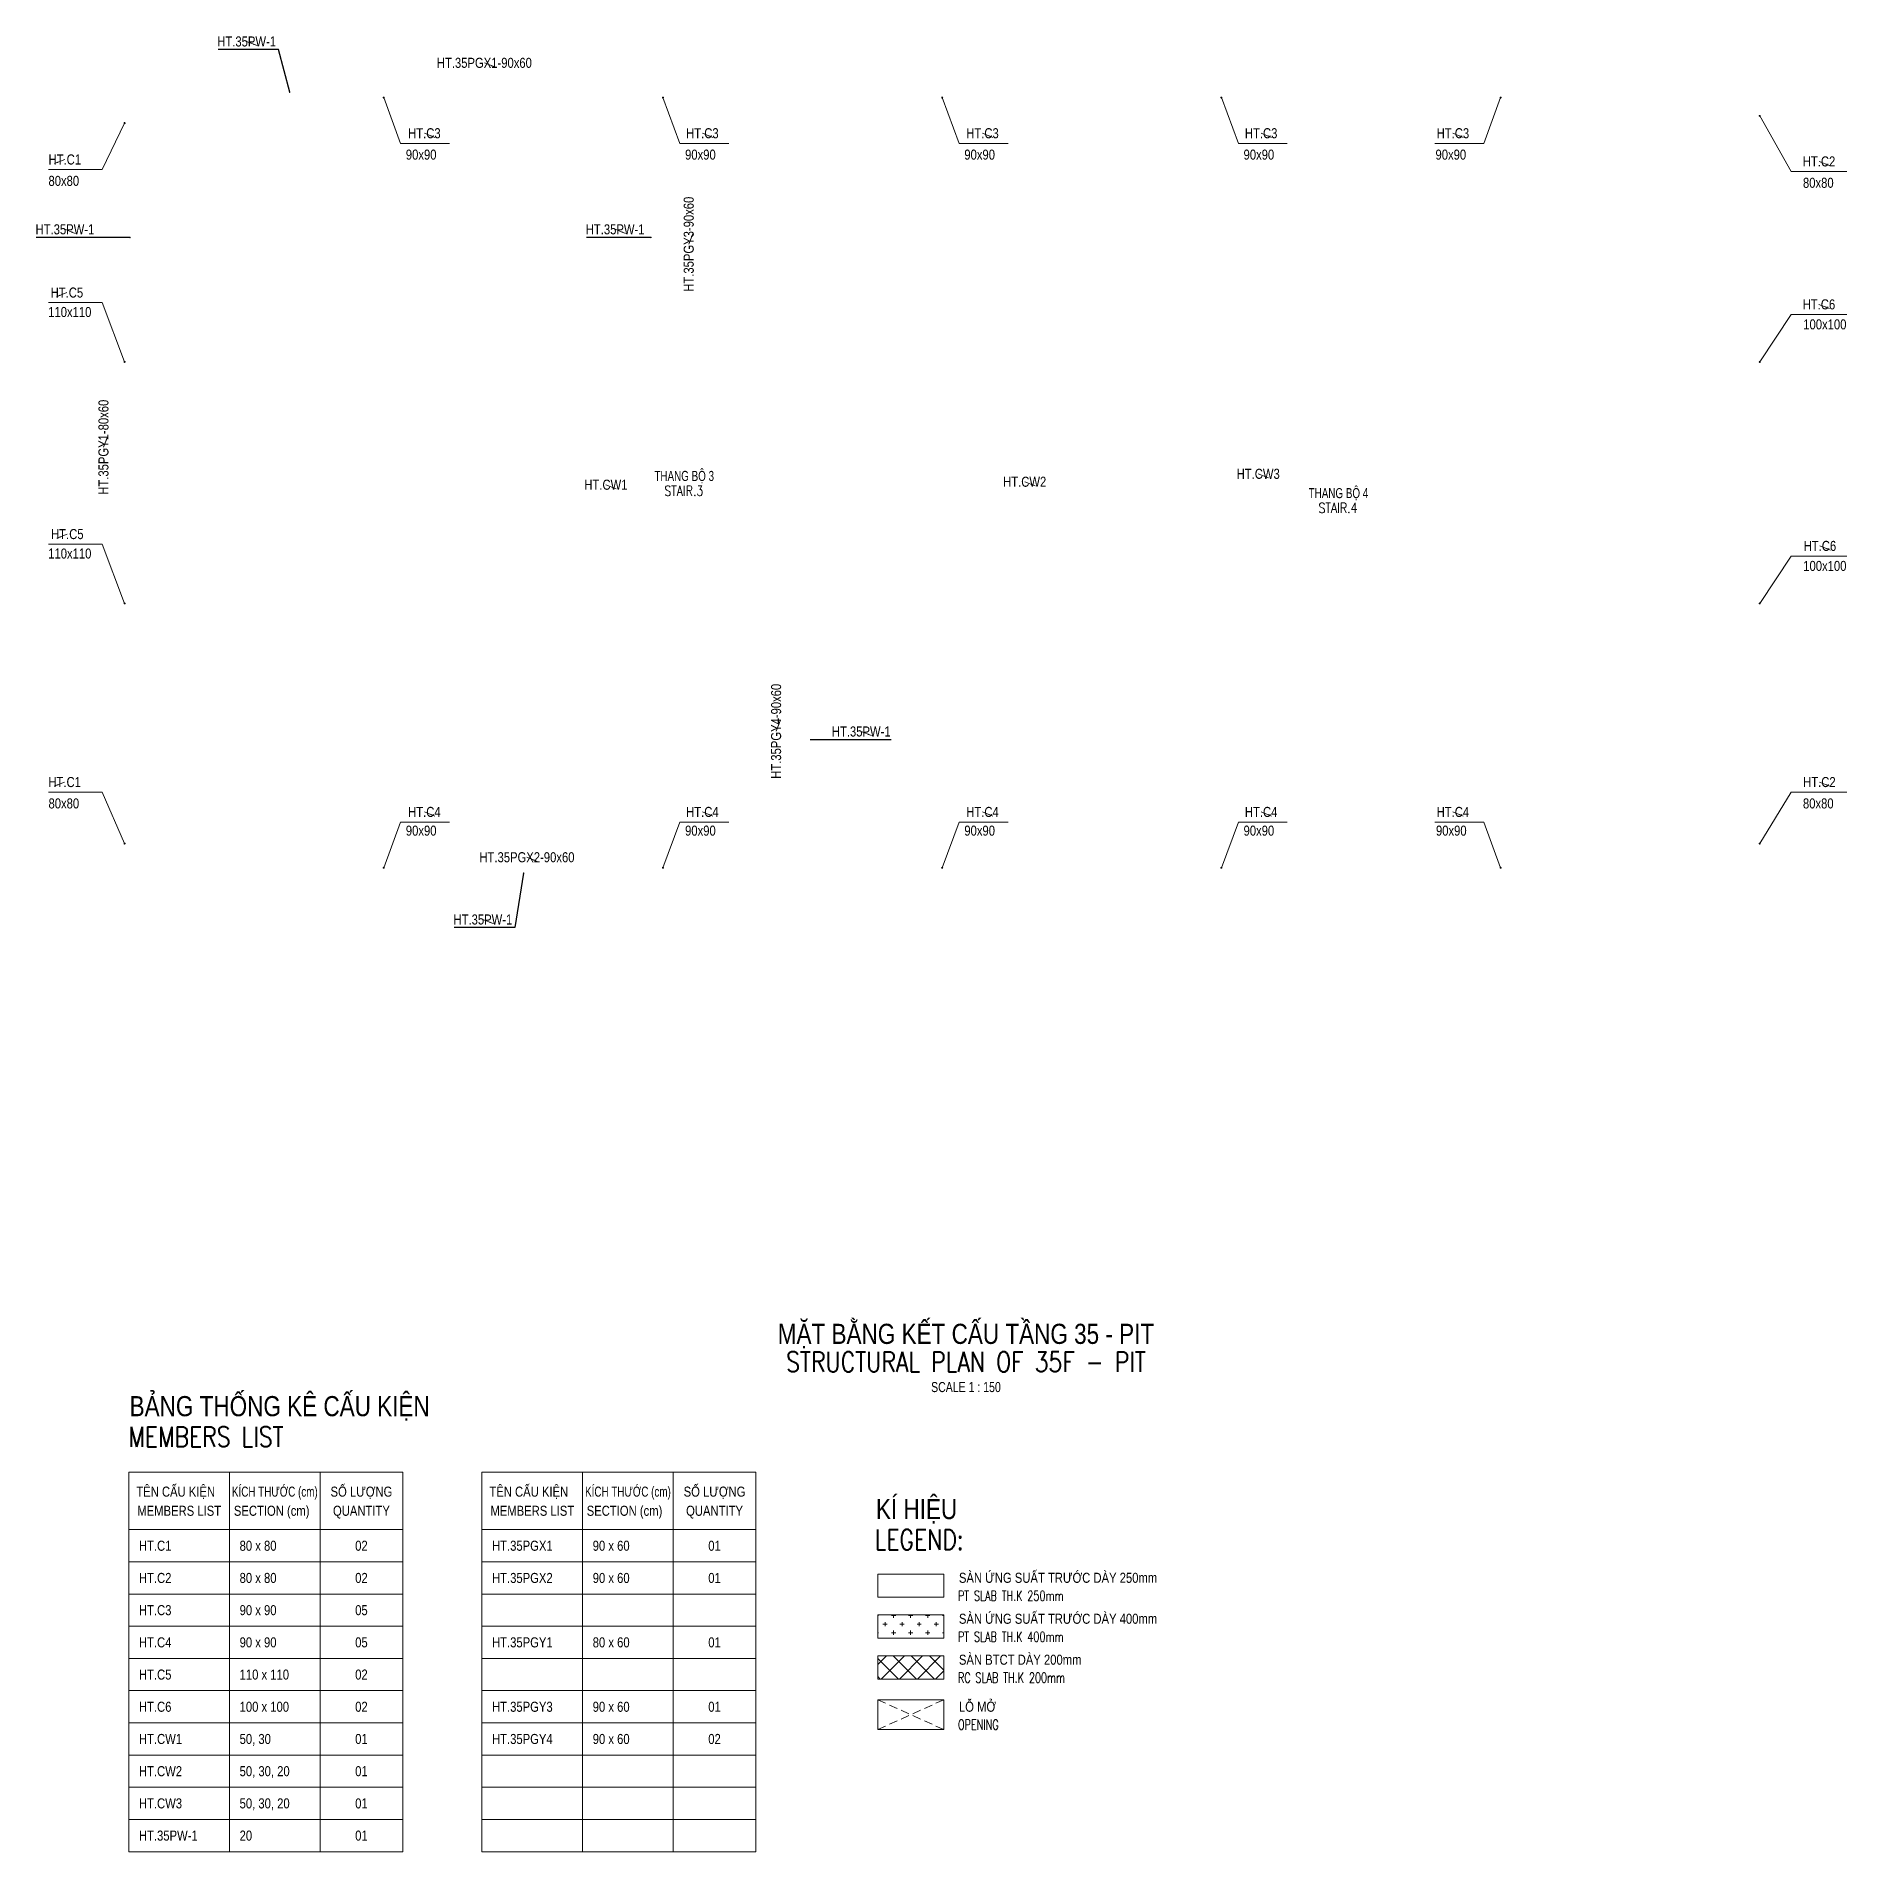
# Model space of a CAD drawing. Header units: millimetres. Extents: x 127412 to 194838, y -27310 to 40333.
import ezdxf
from ezdxf.enums import TextEntityAlignment as Align

# ---------------------------------------------------------------- set-up
doc = ezdxf.new("R2010")
doc.units = ezdxf.units.MM
doc.linetypes.add('DASHED2', pattern=[9.525, 6.35, -3.175])
doc.layers.get('Defpoints').update_dxf_attribs({"color": 151, "lineweight": 9})
for name, color, linetype, lineweight in [('$0$NDC_S_ANNO', 7, 'Continuous', 20), ('$0$NDC_S_DIM', 1, 'Continuous', 15), ('NDC_S_ANNO', 7, 'Continuous', 20), ('NDC_S_BEAM NAME', 7, 'Continuous', 9), ('NDC_S_COLUMN NAME', 7, 'Continuous', 9), ('NDC_S_DIM', 1, 'Continuous', 15), ('NDC_S_ENG TEXT', 2, 'Continuous', 20), ('NDC_S_ENG TITLE', 3, 'Continuous', 20), ('NDC_S_HATCH MATERIAL', 8, 'Continuous', 13), ('NDC_S_LEADER', 1, 'Continuous', 15), ('NDC_S_OPENING', 9, 'DASHED2', 13), ('NDC_S_SLAB', 2, 'Continuous', 20), ('NDC_S_TEXT SYMBOL', 7, 'Continuous', 20), ('NDC_S_VN TEXT', 7, 'Continuous', 20), ('NDC_S_VN TITLE', 6, 'Continuous', 35), ('NDC_Table', 3, 'Continuous', 20)]:
    doc.layers.add(name, color=color, linetype=linetype, lineweight=lineweight)
doc.styles.add('$0$ARIAL', font='arial.ttf', dxfattribs={"width": 0.8})
doc.styles.add('$0$NDC_DIM', font='', dxfattribs={"width": 0.75})
doc.styles.add('$0$NDC_EN TXT', font='romans.shx', dxfattribs={"width": 0.8})
doc.styles.add('NDC_ANNO', font='', dxfattribs={"width": 0.8})
doc.styles.add('NDC_BAR 2', font='romans.shx', dxfattribs={"width": 0.8})
doc.styles.add('NDC_DIM', font='', dxfattribs={"width": 0.75})
doc.styles.add('NDC_EN TXT', font='romans.shx', dxfattribs={"width": 0.8})
doc.styles.add('NDC_VIE TXT', font='arial.ttf', dxfattribs={"width": 0.8})
doc.styles.get('$0$NDC_DIM').set_extended_font_data('Dotum')
doc.styles.get('NDC_ANNO').set_extended_font_data('Dotum')
doc.styles.get('NDC_DIM').set_extended_font_data('Dotum')
doc.dimstyles.new('$0$NDC_dim_iso', dxfattribs={"dimtxt": 2.5, "dimasz": 1, "dimexe": 1.5, "dimexo": 2.5, "dimgap": 1, "dimtad": 1, "dimdec": 0, "dimzin": 0, "dimdsep": 46, "dimtxsty": '$0$NDC_DIM', "dimblk": '$0$DIMMARK', "dimcen": 0.09, "dimdle": 1.2, "dimclrd": 1, "dimclre": 1, "dimclrt": 3, "dimadec": 0, "dimazin": 0, "dimtfac": 1, "dimtdec": 0, "dimtix": 1, "dimtofl": 0, "dimtmove": 0, "dimatfit": 3, "dimfxl": 8, "dimfxlon": 1, "dimtolj": 1, "dimtzin": 0, "dimarcsym": 0})
doc.dimstyles.new('NDC_dim_150', dxfattribs={"dimscale": 150, "dimtxt": 2.5, "dimasz": 1.5, "dimexe": 1.5, "dimexo": 2.5, "dimgap": 1, "dimtad": 1, "dimdec": 0, "dimzin": 0, "dimdsep": 46, "dimtxsty": 'NDC_DIM', "dimblk": 'DIMMARK', "dimcen": 0.09, "dimdle": 1.2, "dimclrd": 1, "dimclre": 1, "dimclrt": 3, "dimadec": 0, "dimazin": 0, "dimtfac": 1, "dimtdec": 0, "dimtix": 1, "dimtofl": 0, "dimtmove": 0, "dimatfit": 3, "dimfxl": 8, "dimfxlon": 1, "dimtolj": 1, "dimtzin": 0, "dimarcsym": 0})
doc.dimstyles.new('NDC_dim_200', dxfattribs={"dimscale": 200, "dimtxt": 2.5, "dimasz": 1.5, "dimexe": 1.5, "dimexo": 2.5, "dimgap": 1, "dimtad": 1, "dimdec": 0, "dimzin": 0, "dimdsep": 46, "dimtxsty": 'NDC_DIM', "dimblk": 'DIMMARK', "dimcen": 0.09, "dimdle": 1.2, "dimclrd": 1, "dimclre": 1, "dimclrt": 3, "dimadec": 0, "dimazin": 0, "dimtfac": 1, "dimtdec": 0, "dimtix": 1, "dimtofl": 0, "dimtmove": 0, "dimatfit": 3, "dimfxl": 6, "dimfxlon": 1, "dimtolj": 1, "dimtzin": 0, "dimarcsym": 0})

# ---------------------------------------------------------------- blocks, each defined once
blk = doc.blocks.new('Drawing name_symbol')
at = {"layer": 'NDC_S_ENG TITLE', "style": 'NDC_EN TXT', "width": 0.8}
blk.add_attdef('SECTDET1', text='', height=5, dxfattribs=at).set_placement((0, 1.01), align=Align.CENTER)
at = {"layer": 'NDC_S_TEXT SYMBOL', "lineweight": 25, "style": 'NDC_ANNO', "width": 0.8}
blk.add_attdef('SSCALE', text='', height=2.5, dxfattribs=at).set_placement((0, -4), align=Align.CENTER)
at = {"layer": 'NDC_S_VN TITLE', "style": 'NDC_VIE TXT', "width": 0.8}
blk.add_attdef('SECTDET2', text='', height=5, dxfattribs=at).set_placement((0, 7.97), align=Align.CENTER)
blk = doc.blocks.new('$0$DIMMARK')
at = {"layer": '$0$NDC_S_DIM', "color": 1}
blk.add_line((-1.5, 0), (1, 0), dxfattribs=at)
at = {"layer": '$0$NDC_S_DIM', "color": 2, "const_width": 0.1}
blk.add_lwpolyline([(-0.42, -0.42), (0.42, 0.42)], dxfattribs=at)
blk = doc.blocks.new('DIMMARK')
at = {"layer": 'NDC_S_DIM', "color": 1}
blk.add_line((-1.5, 0), (1, 0), dxfattribs=at)
at = {"layer": 'NDC_S_DIM', "color": 2, "const_width": 0.1}
blk.add_lwpolyline([(-0.42, -0.42), (0.42, 0.42)], dxfattribs=at)
blk = doc.blocks.new('*U8')
at = {"layer": '$0$NDC_S_ANNO', "ltscale": 0.8, "style": '$0$ARIAL', "width": 0.8, "flags": 1}
blk.add_attdef('CHU_THICH', text='', height=2.5, dxfattribs=at).set_placement((0, 0), align=Align.MIDDLE_CENTER)
at = {"layer": '$0$NDC_S_ANNO', "ltscale": 0.8, "style": '$0$ARIAL', "width": 0.8}
blk.add_attdef('TEN', text='', height=2.5, dxfattribs=at).set_placement((-2.58, 1.03), align=Align.MIDDLE_CENTER)
at = {"layer": 'Defpoints'}
blk.add_leader([(0, 0), (-2.58, 1.03)], dimstyle='$0$NDC_dim_iso', override={"dimgap": 0.625, "dimtad": 0}, dxfattribs=at)
blk = doc.blocks.new('Name col F6-F8')
at = {"layer": 'NDC_S_COLUMN NAME', "xscale": 150, "yscale": 150, "zscale": 150}
for p, values in [((11702, 27667), {'TEN': 'HT.C3'}), ((22056, 27667), {'TEN': 'HT.C3'}), ((32489, 27667), {'TEN': 'HT.C3'}), ((42867, 27667), {'TEN': 'HT.C3'}), ((50009, 27667), {'TEN': 'HT.C3'}), ((63645, 26617), {'TEN': 'HT.C2'}), ((63642, 21290), {'TEN': 'HT.C6'}), ((63679, 12290), {'TEN': 'HT.C6'}), ((63658, 3492), {'TEN': 'HT.C2'}), ((11702, 2378), {'TEN': 'HT.C4'}), ((22056, 2378), {'TEN': 'HT.C4'}), ((32489, 2378), {'TEN': 'HT.C4'}), ((42867, 2378), {'TEN': 'HT.C4'}), ((50009, 2378), {'TEN': 'HT.C4'})]:
    blk.add_blockref('*U8', p, dxfattribs=at).add_auto_attribs(values)
at = {"layer": 'NDC_S_COLUMN NAME'}
ref = blk.add_blockref('*U8', (-2464, 26689), dxfattribs=dict(at, xscale=-150, yscale=150, zscale=150))
ref.add_attrib('TEN', 'HT.C1', dxfattribs={"layer": '$0$NDC_S_ANNO', "ltscale": 0.8, "height": 375, "style": '$0$ARIAL', "width": 0.8}).set_placement((-2077, 26843), align=Align.MIDDLE_CENTER)
ref = blk.add_blockref('*U8', (-2386, 21731), dxfattribs=dict(at, xscale=-150, yscale=150, zscale=150))
ref.add_attrib('TEN', 'HT.C5', dxfattribs={"layer": '$0$NDC_S_ANNO', "ltscale": 0.8, "height": 375, "style": '$0$ARIAL', "width": 0.8}).set_placement((-1999, 21885), align=Align.MIDDLE_CENTER)
ref = blk.add_blockref('*U8', (-2370, 12731), dxfattribs=dict(at, xscale=-150, yscale=150, zscale=150))
ref.add_attrib('TEN', 'HT.C5', dxfattribs={"layer": '$0$NDC_S_ANNO', "ltscale": 0.8, "height": 375, "style": '$0$ARIAL', "width": 0.8}).set_placement((-1983, 12885), align=Align.MIDDLE_CENTER)
ref = blk.add_blockref('*U8', (-2469, 3492), dxfattribs=dict(at, xscale=-150, yscale=150, zscale=150))
ref.add_attrib('TEN', 'HT.C1', dxfattribs={"layer": '$0$NDC_S_ANNO', "ltscale": 0.8, "height": 375, "style": '$0$ARIAL', "width": 0.8}).set_placement((-2082, 3646), align=Align.MIDDLE_CENTER)
at = {"layer": 'NDC_S_COLUMN NAME', "style": 'NDC_VIE TXT', "width": 0.8}
for s, p in [('90x90', (10625, 26837)), ('90x90', (21025, 26837)), ('90x90', (31425, 26837)), ('90x90', (41825, 26837)), ('90x90', (48974, 26837)), ('80x80', (-2685, 25859)), ('80x80', (62660, 25787)), ('110x110', (-2695, 20973)), ('100x100', (62671, 20512)), ('110x110', (-2695, 11973)), ('100x100', (62671, 11512)), ('80x80', (-2684, 2662)), ('80x80', (62659, 2662)), ('90x90', (10625, 1648)), ('90x90', (21025, 1648)), ('90x90', (31425, 1648)), ('90x90', (41825, 1648)), ('90x90', (48991, 1648))]:
    blk.add_text(s, height=375, dxfattribs=at).set_placement(p)
at = {"layer": 'NDC_S_LEADER', "ltscale": 100}
for points in [[(9800, 29150), (10431, 27444), (12254, 27444)], [(20200, 29150), (20831, 27444), (22654, 27444)], [(30600, 29150), (31231, 27444), (33054, 27444)], [(41000, 29150), (41631, 27444), (43454, 27444)], [(51400, 29150), (50769, 27444), (48946, 27444)], [(61050, 28469), (62215, 26394), (64288, 26394)], [(150, 28200), (-681, 26466), (-2679, 26466)], [(150, 19300), (-681, 21508), (-2679, 21508)], [(61050, 19300), (62215, 21067), (64288, 21067)], [(150, 10300), (-681, 12508), (-2679, 12508)], [(61050, 10300), (62215, 12067), (64288, 12067)], [(150, 1353), (-681, 3269), (-2679, 3269)], [(61050, 1353), (62215, 3269), (64288, 3269)], [(9800, 450), (10431, 2156), (12254, 2156)], [(20200, 450), (20831, 2156), (22654, 2156)], [(30600, 450), (31231, 2156), (33054, 2156)], [(41000, 450), (41631, 2156), (43454, 2156)], [(51400, 450), (50769, 2156), (48946, 2156)]]:
    blk.add_leader(points, dimstyle='NDC_dim_200', override={"dimgap": 1, "dimtad": 0, "dimldrblk": 'DotSmall'}, dxfattribs=at)

msp = doc.modelspace()

# ---------------------------------------------------------------- hatches: boundary and pattern name
at = {"layer": 'NDC_S_HATCH MATERIAL', "ltscale": 100}
h = msp.add_hatch(dxfattribs=at)
h.set_pattern_fill('CROSS', color=256, scale=50)
h.set_pattern_definition([(0, (-45209.24, -10259.27), (317.5, 317.5), [158.75, -476.25]), (90, (-45129.87, -10338.65), (-317.5, 317.5), [158.75, -476.25])])
h.paths.add_polyline_path([(158749, -18490), (158749, -19354), (161207, -19354), (161207, -18490)])
h = msp.add_hatch(dxfattribs=at)
h.set_pattern_fill('ANSI37', color=256, scale=150)
h.set_pattern_definition([(45, (-37131.4, -16184.8), (-336.7596, 336.7596), []), (135, (-37131.4, -16184.8), (-336.7596, -336.7596), [])])
h.paths.add_polyline_path([(158749, -20016), (158749, -20880), (161207, -20880), (161207, -20016)])

# ---------------------------------------------------------------- linework, layer by layer
at = {"layer": 'NDC_S_OPENING', "ltscale": 50}
for p, q in [((158749, -21650), (161207, -22758)), ((158749, -22758), (161207, -21650))]:
    msp.add_line(p, q, dxfattribs=at)
at = {"layer": 'NDC_S_SLAB'}
for points in [[(158749, -16964), (161207, -16964), (161207, -17828), (158749, -17828)], [(158749, -18490), (161207, -18490), (161207, -19354), (158749, -19354)], [(158749, -20016), (161207, -20016), (161207, -20880), (158749, -20880)], [(158749, -21650), (161207, -21650), (161207, -22758), (158749, -22758)]]:
    msp.add_lwpolyline(points, close=True, dxfattribs=at)
at = {"layer": 'NDC_Table'}
for p, q in [((130859, -13166), (130859, -27310)), ((130859, -13166), (141059, -13166)), ((134609, -13166), (134609, -27310)), ((137984, -13166), (137984, -27310)), ((141059, -13166), (141059, -27310)), ((144010, -13166), (144010, -27310)), ((144010, -13166), (154210, -13166)), ((147760, -13166), (147760, -27310)), ((151135, -13166), (151135, -27310)), ((154210, -13166), (154210, -27310)), ((130859, -15310), (141059, -15310)), ((144010, -15310), (154210, -15310)), ((130859, -16510), (141059, -16510)), ((144010, -16510), (154210, -16510)), ((130859, -17710), (141059, -17710)), ((144010, -17710), (154210, -17710)), ((130859, -18910), (141059, -18910)), ((144010, -18910), (154210, -18910)), ((130859, -20110), (141059, -20110)), ((144010, -20110), (154210, -20110)), ((130859, -21310), (141059, -21310)), ((144010, -21310), (154210, -21310)), ((130859, -22510), (141059, -22510)), ((144010, -22510), (154210, -22510)), ((130859, -23710), (141059, -23710)), ((144010, -23710), (154210, -23710)), ((130859, -24910), (141059, -24910)), ((144010, -24910), (154210, -24910)), ((130859, -26110), (141059, -26110)), ((144010, -26110), (154210, -26110)), ((130859, -27310), (141059, -27310)), ((144010, -27310), (154210, -27310))]:
    msp.add_line(p, q, dxfattribs=at)

# ---------------------------------------------------------------- block references
at = {"layer": 'NDC_S_ANNO', "xscale": 150, "yscale": 150, "zscale": 150}
msp.add_blockref('Drawing name_symbol', (162036, -9585), dxfattribs=at).add_auto_attribs({'SECTDET1': 'STRUCTURAL PLAN OF 35F - PIT', 'SECTDET2': 'MẶT BẰNG KẾT CẤU TẦNG 35 - PIT', 'SSCALE': 'SCALE 1 : 150'})
at = {"layer": 'NDC_S_BEAM NAME', "xscale": 150, "yscale": 150, "zscale": 150}
for p, values in [((135633, 39986), {'TEN': 'HT.35PW-1'}), ((144486, 39190), {'TEN': 'HT.35PGX1-90x60'}), ((128865, 32986), {'TEN': 'HT.35PW-1'}), ((149357, 32986), {'TEN': 'HT.35PW-1'}), ((149013, 23470), {'TEN': 'HT.CW1'}), ((164610, 23581), {'TEN': 'HT.CW2'}), ((173308, 23876), {'TEN': 'HT.CW3'}), ((158522, 14275), {'TEN': 'HT.35PW-1'}), ((146072, 9590), {'TEN': 'HT.35PGX2-90x60'}), ((144431, 7270), {'TEN': 'HT.35PW-1'})]:
    msp.add_blockref('*U8', p, dxfattribs=at).add_auto_attribs(values)
at = {"layer": 'NDC_S_BEAM NAME', "xscale": 150, "yscale": 150, "zscale": 150, "rotation": 90}
for p, values in [((151865, 32973), {'TEN': 'HT.35PGY3-90x60'}), ((130067, 25409), {'TEN': 'HT.35PGY1-80x60'}), ((155119, 14824), {'TEN': 'HT.35PGY4-90x60'})]:
    msp.add_blockref('*U8', p, dxfattribs=at).add_auto_attribs(values)
at = {"layer": 'NDC_S_VN TEXT'}
msp.add_blockref('Name col F6-F8', (130550, 8900), dxfattribs=at)

# ---------------------------------------------------------------- texts
at = {"layer": 'NDC_S_ENG TEXT', "style": '$0$NDC_EN TXT'}
for s, height, width, p in [('LEGEND:', 750, 0.8, (158634, -16059)), ('PT SLAB TH.K 250mm', 375, 0.7, (161736, -17961)), ('PT SLAB TH.K 400mm', 375, 0.7, (161736, -19487)), ('RC SLAB TH.K 200mm', 375, 0.7, (161736, -21013)), ('OPENING', 375, 0.7, (161736, -22764))]:
    msp.add_text(s, height=height, dxfattribs=dict(at, width=width)).set_placement(p)
at = {"layer": 'NDC_S_ENG TITLE', "style": 'NDC_EN TXT', "width": 0.8}
msp.add_text('MEMBERS LIST', height=750, dxfattribs=at).set_placement((130837, -12225))
at = {"layer": 'NDC_S_VN TEXT'}
for s, style, width, p in [('THANG BỘ 3', 'NDC_VIE TXT', 0.7, (150433, 23764)), ('STAIR.3', 'NDC_BAR 2', 0.8, (150801, 23211)), ('THANG BỘ 4', 'NDC_VIE TXT', 0.7, (174799, 23124)), ('STAIR.4', 'NDC_BAR 2', 0.8, (175167, 22571)), ('SÀN ỨNG SUẤT TRƯỚC DÀY 250mm', 'NDC_VIE TXT', 0.8, (161774, -17292)), ('SÀN ỨNG SUẤT TRƯỚC DÀY 400mm', 'NDC_VIE TXT', 0.8, (161774, -18818)), ('SÀN BTCT DÀY 200mm', 'NDC_VIE TXT', 0.8, (161774, -20344)), ('LỖ MỞ', 'NDC_VIE TXT', 0.8, (161774, -22096))]:
    msp.add_text(s, height=375, dxfattribs=dict(at, style=style, width=width)).set_placement(p)
at = {"layer": 'NDC_S_VN TEXT', "style": 'NDC_VIE TXT', "width": 0.8}
for s, p in [('BẢNG THỐNG KÊ CẤU KIỆN', (130887, -10334)), ('KÍ HIỆU', (158684, -14168))]:
    msp.add_text(s, height=750, dxfattribs=at).set_placement(p, align=Align.TOP_LEFT)
at = {"layer": 'NDC_S_VN TEXT', "style": 'NDC_VIE TXT'}
for s, width, p in [('TÊN CẤU KIỆN', 0.8, (132603, -13894)), ('KÍCH THƯỚC (cm)', 0.7, (136296, -13894)), ('SỐ LƯỢNG', 0.8, (139521, -13894)), ('TÊN CẤU KIỆN', 0.8, (145754, -13894)), ('KÍCH THƯỚC (cm)', 0.7, (149447, -13894)), ('SỐ LƯỢNG', 0.8, (152672, -13894)), ('MEMBERS LIST', 0.8, (132734, -14607)), ('SECTION (cm)', 0.8, (136178, -14607)), ('QUANTITY', 0.8, (139521, -14607)), ('MEMBERS LIST', 0.8, (145885, -14607)), ('SECTION (cm)', 0.8, (149319, -14607)), ('QUANTITY', 0.8, (152672, -14607)), ('02', 0.8, (139521, -15910)), ('01', 0.8, (152672, -15910)), ('02', 0.8, (139521, -17110)), ('01', 0.8, (152672, -17110)), ('05', 0.8, (139521, -18310)), ('05', 0.8, (139521, -19510)), ('01', 0.8, (152672, -19510)), ('02', 0.8, (139521, -20710)), ('02', 0.8, (139521, -21910)), ('01', 0.8, (152672, -21910)), ('01', 0.8, (139521, -23110)), ('02', 0.8, (152672, -23110)), ('01', 0.8, (139521, -24310)), ('01', 0.8, (139521, -25510)), ('01', 0.8, (139521, -26710))]:
    msp.add_text(s, height=375, dxfattribs=dict(at, width=width)).set_placement(p, align=Align.MIDDLE_CENTER)
at = {"layer": 'NDC_S_VN TEXT', "style": 'NDC_VIE TXT', "width": 0.8}
for s, p in [('HT.C1', (131234, -15910)), ('80 x 80', (134984, -15910)), ('HT.35PGX1', (144385, -15910)), ('90 x 60', (148135, -15910)), ('HT.C2', (131234, -17110)), ('80 x 80', (134984, -17110)), ('HT.35PGX2', (144385, -17110)), ('90 x 60', (148135, -17110)), ('HT.C3', (131234, -18310)), ('90 x 90', (134984, -18310)), ('HT.C4', (131234, -19510)), ('90 x 90', (134984, -19510)), ('HT.35PGY1', (144385, -19510)), ('80 x 60', (148135, -19510)), ('HT.C5', (131234, -20710)), ('110 x 110', (134984, -20710)), ('HT.C6', (131234, -21910)), ('100 x 100', (134984, -21910)), ('HT.35PGY3', (144385, -21910)), ('90 x 60', (148135, -21910)), ('HT.CW1', (131234, -23110)), ('50, 30', (134984, -23110)), ('HT.35PGY4', (144385, -23110)), ('90 x 60', (148135, -23110)), ('HT.CW2', (131234, -24310)), ('50, 30, 20', (134984, -24310)), ('HT.CW3', (131234, -25510)), ('50, 30, 20', (134984, -25510)), ('HT.35PW-1', (131234, -26710)), ('20', (134984, -26710))]:
    msp.add_text(s, height=375, dxfattribs=at).set_placement(p, align=Align.MIDDLE_LEFT)

# ---------------------------------------------------------------- leaders
at = {"layer": 'NDC_S_DIM', "ltscale": 100}
for points, override in [([(136850, 38250), (136437, 39836), (134181, 39836)], {"dimgap": 1, "dimtad": 0, "dimldrblk": 'DotSmall', "dimfxl": 6}), ([(130900, 32837), (127412, 32837)], {"dimtad": 0, "dimldrblk": 'DotSmall', "dimfxl": 6}), ([(150300, 32837), (147905, 32837)], {"dimtad": 0, "dimldrblk": 'DotSmall', "dimfxl": 6}), ([(156250, 14125), (159254, 14125)], {"dimtad": 0, "dimldrblk": 'DotSmall', "dimfxl": 6}), ([(145559, 9150), (145235, 7120), (142979, 7120)], {"dimgap": 1, "dimtad": 0, "dimldrblk": 'DotSmall', "dimfxl": 6})]:
    msp.add_leader(points, dimstyle='NDC_dim_150', override=override, dxfattribs=at)

doc.saveas('drawing.dxf')
